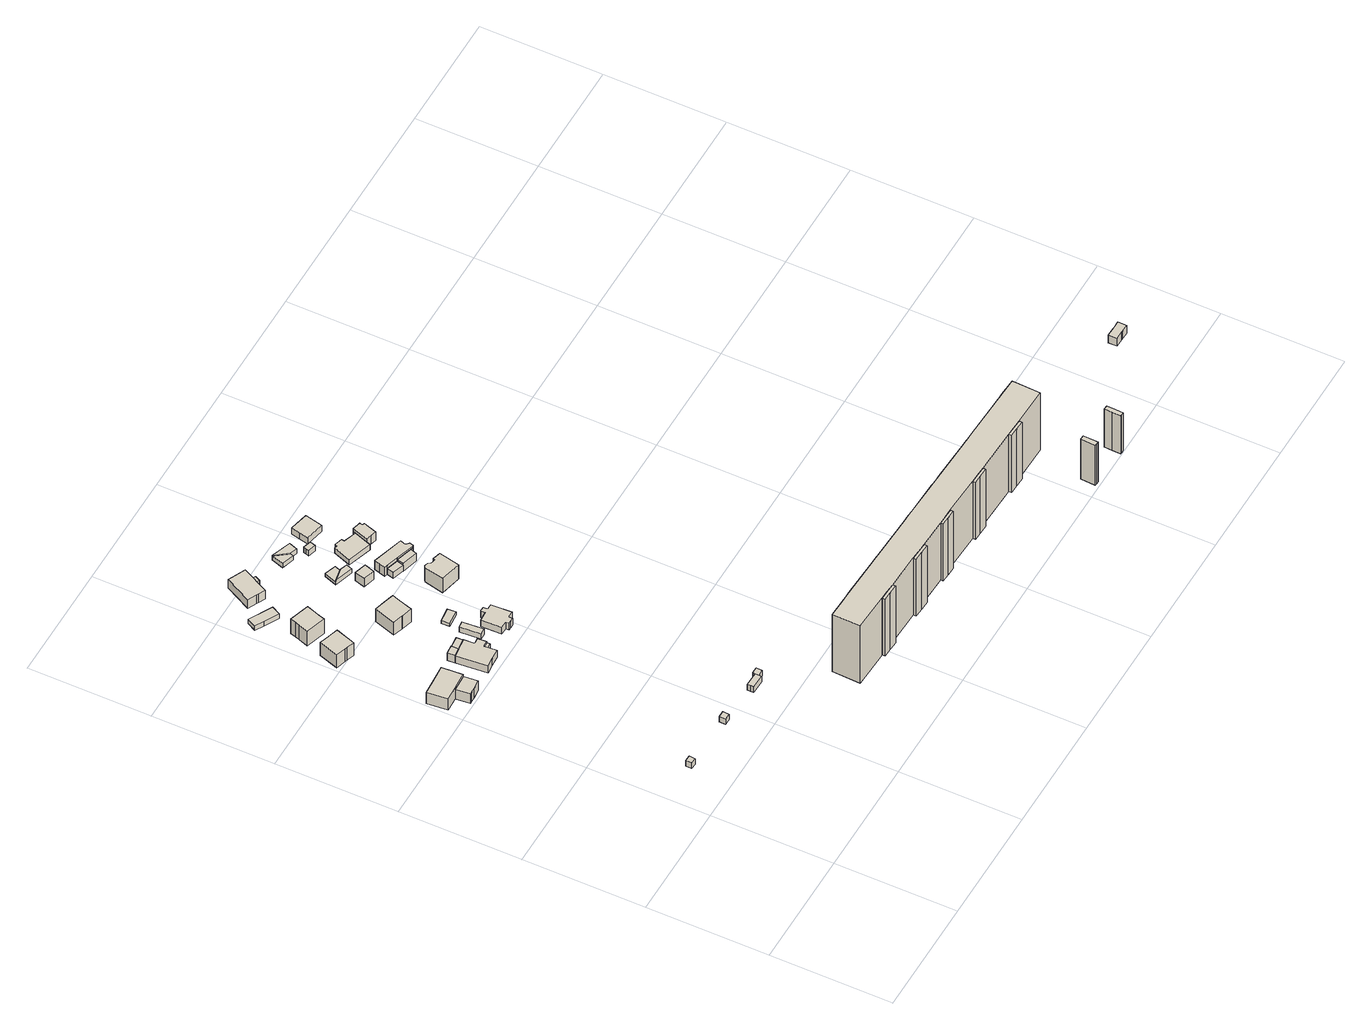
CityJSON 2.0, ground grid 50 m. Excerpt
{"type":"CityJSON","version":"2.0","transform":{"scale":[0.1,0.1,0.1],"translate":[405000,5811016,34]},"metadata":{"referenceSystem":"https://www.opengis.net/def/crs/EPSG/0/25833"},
"CityObjects":{
"building1":{"type":"Building","attributes":{"Gemeindeschluessel":"11000009","BezugspunktDach":"2200","function":"51009_1610","measuredHeight":3.03,"storeysAboveGround":0},"address":[{"country":"Germany","locality":"Berlin"}],"geometry":[{"type":"Solid","lod":"1","boundaries":[[[[0,1,2,3]],[[4,5,6,7]],[[4,7,3,2]],[[5,4,2,1]],[[6,5,1,0]],[[7,6,0,3]]]]}]},
"building2":{"type":"Building","attributes":{"Gemeindeschluessel":"11000009","function":"31001_1010"},"address":[{"country":"Germany","locality":"Berlin","thoroughfareNumber":"25","thoroughfareName":"Heimgartenstraße"}],"children":["building2-1","building2-2"]},
"building2-1":{"type":"BuildingPart","attributes":{"BezugspunktDach":"2200","measuredHeight":7.43,"storeysAboveGround":1},"parents":["building2"],"geometry":[{"type":"MultiSurface","lod":"1","boundaries":[[[8,9,10,11,12,13,14]],[[15,16,17,18,19,20,21]],[[15,21,14,13]],[[16,15,13,12]],[[17,16,12,11]],[[22,23,11,10]],[[24,22,18,10,9]],[[20,19,9,8]],[[21,20,8,14]],[[18,17,23,22]],[[19,25,18,22,24]]]}]},
"building2-2":{"type":"BuildingPart","attributes":{"BezugspunktDach":"2200","measuredHeight":7.64,"storeysAboveGround":1},"parents":["building2"],"geometry":[{"type":"MultiSurface","lod":"1","boundaries":[[[26,27,28,29,23,24]],[[17,30,31,32,33,19]],[[17,19,18,17,23]],[[30,17,23,29]],[[31,30,29,28]],[[32,31,28,27]],[[33,32,27,26]],[[19,33,26,24]],[[23,17,18,22]],[[24,22,18,19]]]}]},
"building3":{"type":"Building","attributes":{"Gemeindeschluessel":"11000009","BezugspunktDach":"2200","function":"51009_1610","measuredHeight":2.93,"storeysAboveGround":0},"address":[{"country":"Germany","locality":"Berlin"}],"geometry":[{"type":"Solid","lod":"1","boundaries":[[[[34,35,36,37]],[[38,39,40,41]],[[38,41,37,36]],[[39,38,36,35]],[[40,39,35,34]],[[41,40,34,37]]]]}]},
"building4":{"type":"Building","attributes":{"Gemeindeschluessel":"11000009","BezugspunktDach":"2200","function":"31001_1010","measuredHeight":8.31,"storeysAboveGround":1},"address":[{"country":"Germany","locality":"Berlin","thoroughfareNumber":"6","thoroughfareName":"Schmale Gasse"}],"geometry":[{"type":"Solid","lod":"1","boundaries":[[[[42,43,44,45,46,47,48,49]],[[50,51,52,53,54,55,56,57]],[[50,57,49,48]],[[51,50,48,47]],[[52,51,47,46]],[[53,52,46,45]],[[54,53,45,44]],[[55,54,44,43]],[[56,55,43,42]],[[57,56,42,49]]]]}]},
"building5":{"type":"Building","attributes":{"Gemeindeschluessel":"11000009","BezugspunktDach":"2200","function":"51009_1610","measuredHeight":4.41,"storeysAboveGround":0},"address":[{"country":"Germany","locality":"Berlin"}],"geometry":[{"type":"Solid","lod":"1","boundaries":[[[[58,59,60,61]],[[62,63,64,65]],[[62,65,61,60]],[[63,62,60,59]],[[64,63,59,58]],[[65,64,58,61]]]]}]},
"building6":{"type":"Building","attributes":{"Gemeindeschluessel":"11000009","BezugspunktDach":"2200","function":"31001_1010","measuredHeight":8.4,"storeysAboveGround":1},"address":[{"country":"Germany","locality":"Berlin","thoroughfareNumber":"6A","thoroughfareName":"Schmale Gasse"}],"geometry":[{"type":"Solid","lod":"1","boundaries":[[[[66,67,68,69,70,71,72,73]],[[74,75,76,77,78,79,80,81]],[[74,81,73,72]],[[75,74,72,71]],[[76,75,71,70]],[[77,76,70,69]],[[78,77,69,68]],[[79,78,68,67]],[[80,79,67,66]],[[81,80,66,73]]]]}]},
"building7":{"type":"Building","attributes":{"Gemeindeschluessel":"11000009","function":"31001_1010"},"address":[{"country":"Germany","locality":"Berlin","thoroughfareNumber":"26","thoroughfareName":"Heimgartenstraße"}],"children":["building7-1","building7-2"]},
"building7-1":{"type":"BuildingPart","attributes":{"BezugspunktDach":"2200","measuredHeight":4.48,"storeysAboveGround":1},"parents":["building7"],"geometry":[{"type":"MultiSurface","lod":"1","boundaries":[[[82,83,84,85,86,87,88,89,90,91,92,93]],[[63,94,95,96,97,98,99,100,101,102,103,64]],[[63,64,93,92]],[[104,105,63,92,91]],[[95,94,91,90],[95,106,104,94]],[[96,95,90,89]],[[97,96,89,88]],[[98,97,88,87]],[[99,98,87,86]],[[100,99,86,85]],[[101,100,85,84]],[[102,101,84,83]],[[103,102,83,82]],[[64,103,82,93]],[[94,63,105,104]],[[104,106,95,94]]]}]},
"building7-2":{"type":"BuildingPart","attributes":{"BezugspunktDach":"2200","measuredHeight":3.48,"storeysAboveGround":1},"parents":["building7"],"geometry":[{"type":"MultiSurface","lod":"1","boundaries":[[[105,106,107,108]],[[109,95,63,62]],[[109,62,108,107]],[[95,109,107,106]],[[95,94,63]],[[62,63,105,108]],[[63,94,104,105]],[[106,104,110,94,95]]]}]},
"building8":{"type":"Building","attributes":{"Gemeindeschluessel":"11000009","BezugspunktDach":"2200","function":"31001_2000","measuredHeight":2.29,"storeysAboveGround":1},"address":[{"country":"Germany","locality":"Berlin","thoroughfareNumber":"4 (1)","thoroughfareName":"Kleingartenstraße"}],"geometry":[{"type":"Solid","lod":"1","boundaries":[[[[111,112,113,114,115]],[[116,117,118,119,120]],[[116,120,115,114]],[[117,116,114,113]],[[118,117,113,112]],[[119,118,112,111]],[[120,119,111,115]]]]}]},
"building9":{"type":"Building","attributes":{"Gemeindeschluessel":"11000009","BezugspunktDach":"2200","function":"51009_1610","measuredHeight":2.79,"storeysAboveGround":0},"address":[{"country":"Germany","locality":"Berlin"}],"geometry":[{"type":"Solid","lod":"1","boundaries":[[[[121,122,123,124]],[[125,126,127,128]],[[125,128,124,123]],[[126,125,123,122]],[[127,126,122,121]],[[128,127,121,124]]]]}]},
"building10":{"type":"Building","attributes":{"Gemeindeschluessel":"11000009","BezugspunktDach":"2200","function":"31001_2520","measuredHeight":3.02,"storeysAboveGround":1},"address":[{"country":"Germany","locality":"Berlin","thoroughfareNumber":"56 (1)","thoroughfareName":"Müggelschlößchenweg"}],"geometry":[{"type":"Solid","lod":"1","boundaries":[[[[129,130,131,132,133,134]],[[135,136,137,138,139,140]],[[135,140,134,133]],[[136,135,133,132]],[[137,136,132,131]],[[138,137,131,130]],[[139,138,130,129]],[[140,139,129,134]]]]}]},
"building11":{"type":"Building","attributes":{"Gemeindeschluessel":"11000009","BezugspunktDach":"2200","function":"51009_1610","measuredHeight":3.01,"storeysAboveGround":0},"address":[{"country":"Germany","locality":"Berlin"}],"geometry":[{"type":"Solid","lod":"1","boundaries":[[[[141,142,143,131,130]],[[137,144,145,146,138]],[[137,138,130,131]],[[144,137,131,143]],[[145,144,143,142]],[[146,145,142,141]],[[138,146,141,130]]]]}]},
"building12":{"type":"Building","attributes":{"Gemeindeschluessel":"11000009","BezugspunktDach":"2200","function":"31001_2000","measuredHeight":2.77,"storeysAboveGround":1},"address":[{"country":"Germany","locality":"Berlin","thoroughfareNumber":"27 (1)","thoroughfareName":"Heimgartenstraße"}],"geometry":[{"type":"Solid","lod":"1","boundaries":[[[[147,148,149,150]],[[151,152,153,154]],[[151,154,150,149]],[[152,151,149,148]],[[153,152,148,147]],[[154,153,147,150]]]]}]},
"building13":{"type":"Building","attributes":{"Gemeindeschluessel":"11000009","BezugspunktDach":"2200","function":"31001_1010","measuredHeight":8.59,"storeysAboveGround":1},"address":[{"country":"Germany","locality":"Berlin","thoroughfareNumber":"11","thoroughfareName":"Schmale Gasse"}],"geometry":[{"type":"Solid","lod":"1","boundaries":[[[[155,156,157,158,159,160,161,162]],[[163,164,165,166,167,168,169,170]],[[163,170,162,161]],[[164,163,161,160]],[[165,164,160,159]],[[166,165,159,158]],[[167,166,158,157]],[[168,167,157,156]],[[169,168,156,155]],[[170,169,155,162]]]]}]},
"building14":{"type":"Building","attributes":{"Gemeindeschluessel":"11000009","BezugspunktDach":"2200","function":"31001_1010","measuredHeight":5.35,"storeysAboveGround":1},"address":[{"country":"Germany","locality":"Berlin","thoroughfareNumber":"4","thoroughfareName":"Kleingartenstraße"}],"geometry":[{"type":"Solid","lod":"1","boundaries":[[[[171,172,173,174,175,176]],[[177,178,179,180,181,182]],[[177,182,176,175]],[[178,177,175,174]],[[179,178,174,173]],[[180,179,173,172]],[[181,180,172,171]],[[182,181,171,176]]]]}]},
"building15":{"type":"Building","attributes":{"Gemeindeschluessel":"11000009","BezugspunktDach":"2200","function":"31001_2000","measuredHeight":1.64,"storeysAboveGround":1},"address":[{"country":"Germany","locality":"Berlin","thoroughfareNumber":"27 (2)","thoroughfareName":"Heimgartenstraße"}],"geometry":[{"type":"Solid","lod":"1","boundaries":[[[[183,184,185,186]],[[187,188,189,190]],[[187,190,186,185]],[[188,187,185,184]],[[189,188,184,183]],[[190,189,183,186]]]]}]},
"building16":{"type":"Building","attributes":{"Gemeindeschluessel":"11000009","BezugspunktDach":"2200","function":"31001_1010","measuredHeight":4.76,"storeysAboveGround":1},"address":[{"country":"Germany","locality":"Berlin","thoroughfareNumber":"27","thoroughfareName":"Heimgartenstraße"}],"geometry":[{"type":"Solid","lod":"1","boundaries":[[[[191,192,193,194,195,196,197,198,199,200,201,202,203,204]],[[205,206,207,208,209,210,211,212,213,214,215,216,217,218]],[[205,218,204,203]],[[206,205,203,202]],[[207,206,202,201]],[[208,207,201,200]],[[209,208,200,199]],[[210,209,199,198]],[[211,210,198,197]],[[212,211,197,196]],[[213,212,196,195]],[[214,213,195,194]],[[215,214,194,193]],[[216,215,193,192]],[[217,216,192,191]],[[218,217,191,204]]]]}]},
"building17":{"type":"Building","attributes":{"Gemeindeschluessel":"11000009","BezugspunktDach":"2200","function":"51009_1610","measuredHeight":3.16,"storeysAboveGround":0},"address":[{"country":"Germany","locality":"Berlin"}],"geometry":[{"type":"Solid","lod":"1","boundaries":[[[[219,220,221,222]],[[223,224,225,226]],[[223,226,222,221]],[[224,223,221,220]],[[225,224,220,219]],[[226,225,219,222]]]]}]},
"building18":{"type":"Building","attributes":{"Gemeindeschluessel":"11000009","BezugspunktDach":"2200","function":"51009_1610","measuredHeight":2.78,"storeysAboveGround":0},"address":[{"country":"Germany","locality":"Berlin"}],"geometry":[{"type":"Solid","lod":"1","boundaries":[[[[227,228,229,230,231,232,233]],[[234,235,236,237,238,239,240]],[[234,240,233,232]],[[235,234,232,231]],[[236,235,231,230]],[[237,236,230,229]],[[238,237,229,228]],[[239,238,228,227]],[[240,239,227,233]]]]}]},
"building19":{"type":"Building","attributes":{"Gemeindeschluessel":"11000009","BezugspunktDach":"2200","function":"31001_2000","measuredHeight":4.9,"storeysAboveGround":1},"address":[{"country":"Germany","locality":"Berlin","thoroughfareNumber":"2 (1)","thoroughfareName":"Dahlienstraße"}],"geometry":[{"type":"Solid","lod":"1","boundaries":[[[[241,242,243,244]],[[245,246,247,248]],[[245,248,244,243]],[[246,245,243,242]],[[247,246,242,241]],[[248,247,241,244]]]]}]},
"building20":{"type":"Building","attributes":{"Gemeindeschluessel":"11000009","function":"31001_2000"},"address":[{"country":"Germany","locality":"Berlin","thoroughfareNumber":"3 (1)","thoroughfareName":"Dahlienstraße"}],"children":["building20-1","building20-2"]},
"building20-1":{"type":"BuildingPart","attributes":{"BezugspunktDach":"2200","measuredHeight":2.29,"storeysAboveGround":1},"parents":["building20"],"geometry":[{"type":"MultiSurface","lod":"1","boundaries":[[[249,250,251,252]],[[253,254,255,256]],[[257,258,252,251]],[[254,253,251,250]],[[255,254,250,249]],[[256,255,249,252]],[[253,256,258,257]]]}]},
"building20-2":{"type":"BuildingPart","attributes":{"BezugspunktDach":"2200","measuredHeight":1.59,"storeysAboveGround":1},"parents":["building20"],"geometry":[{"type":"MultiSurface","lod":"1","boundaries":[[[257,259,260,258]],[[261,262,253,256]],[[261,256,258,260]],[[262,261,260,259]],[[253,262,259,257]],[[256,253,257,258,263]]]}]},
"building21":{"type":"Building","attributes":{"Gemeindeschluessel":"11000009","BezugspunktDach":"2200","function":"31001_1010","measuredHeight":7.55,"storeysAboveGround":1},"address":[{"country":"Germany","locality":"Berlin","thoroughfareNumber":"1","thoroughfareName":"Dahlienstraße"}],"geometry":[{"type":"Solid","lod":"1","boundaries":[[[[264,265,266,267,268,269,270,271,272]],[[273,274,275,276,277,278,279,280,281]],[[273,281,272,271]],[[274,273,271,270]],[[275,274,270,269]],[[276,275,269,268]],[[277,276,268,267]],[[278,277,267,266]],[[279,278,266,265]],[[280,279,265,264]],[[281,280,264,272]]]]}]},
"building22":{"type":"Building","attributes":{"Gemeindeschluessel":"11000009","function":"31001_2000"},"address":[{"country":"Germany","locality":"Berlin","thoroughfareNumber":"4 (1)","thoroughfareName":"Dahlienstraße"}],"children":["building22-1","building22-2"]},
"building22-1":{"type":"BuildingPart","attributes":{"BezugspunktDach":"2200","measuredHeight":2.53,"storeysAboveGround":1},"parents":["building22"],"geometry":[{"type":"MultiSurface","lod":"1","boundaries":[[[282,283,284,285]],[[286,287,288,289]],[[286,289,285,284]],[[287,286,284,283]],[[288,287,283,282]],[[289,290,291,282,285]],[[291,290,289,288]]]}]},
"building22-2":{"type":"BuildingPart","attributes":{"BezugspunktDach":"2200","measuredHeight":2.2,"storeysAboveGround":1},"parents":["building22"],"geometry":[{"type":"Solid","lod":"1","boundaries":[[[[292,291,290,293]],[[289,288,294,295]],[[289,295,293,290]],[[294,288,291,292]],[[295,294,292,293]],[[288,289,290,291]]]]}]},
"building23":{"type":"Building","attributes":{"Gemeindeschluessel":"11000009","BezugspunktDach":"2200","function":"51009_1610","measuredHeight":3.05,"storeysAboveGround":0},"address":[{"country":"Germany","locality":"Berlin"}],"geometry":[{"type":"Solid","lod":"1","boundaries":[[[[296,297,298,299]],[[300,301,302,303]],[[300,303,299,298]],[[301,300,298,297]],[[302,301,297,296]],[[303,302,296,299]]]]}]},
"building24":{"type":"Building","attributes":{"Gemeindeschluessel":"11000009","BezugspunktDach":"2200","function":"31001_2000","measuredHeight":3.16,"storeysAboveGround":1},"address":[{"country":"Germany","locality":"Berlin","thoroughfareNumber":"4 (2)","thoroughfareName":"Dahlienstraße"}],"geometry":[{"type":"Solid","lod":"1","boundaries":[[[[304,305,306,307,308]],[[309,310,311,312,313]],[[309,313,308,307]],[[310,309,307,306]],[[311,310,306,305]],[[312,311,305,304]],[[313,312,304,308]]]]}]},
"building25":{"type":"Building","attributes":{"Gemeindeschluessel":"11000009","function":"31001_1010"},"address":[{"country":"Germany","locality":"Berlin","thoroughfareNumber":"2","thoroughfareName":"Dahlienstraße"}],"children":["building25-1","building25-2"]},
"building25-1":{"type":"BuildingPart","attributes":{"BezugspunktDach":"2200","measuredHeight":5.47,"storeysAboveGround":1},"parents":["building25"],"geometry":[{"type":"MultiSurface","lod":"1","boundaries":[[[314,315,316,317,318,319,320,321,322,323,324]],[[325,326,327,328,329,330,331,332,333,334,335]],[[325,335,324,323]],[[326,325,323,322]],[[327,326,322,321]],[[328,327,321,320]],[[329,328,320,319]],[[330,329,319,318]],[[331,330,318,317]],[[332,331,317,316]],[[336,337,338,316,315]],[[334,333,315,314]],[[335,334,314,324]],[[333,332,338,337,336]]]}]},
"building25-2":{"type":"BuildingPart","attributes":{"BezugspunktDach":"2200","measuredHeight":4.13,"storeysAboveGround":1},"parents":["building25"],"geometry":[{"type":"Solid","lod":"1","boundaries":[[[[339,340,338,337,341]],[[333,332,342,343,344]],[[333,344,341,337]],[[342,332,338,340]],[[343,342,340,339]],[[344,343,339,341]],[[333,337,338,332]]]]}]},
"building26":{"type":"Building","attributes":{"Gemeindeschluessel":"11000009","function":"31001_1010"},"address":[{"country":"Germany","locality":"Berlin","thoroughfareNumber":"3","thoroughfareName":"Dahlienstraße"}],"children":["building26-1","building26-2"]},
"building26-1":{"type":"BuildingPart","attributes":{"BezugspunktDach":"2200","measuredHeight":4.29,"storeysAboveGround":1},"parents":["building26"],"geometry":[{"type":"MultiSurface","lod":"1","boundaries":[[[345,346,347,348,349,350,351,352,353,354,355,356]],[[357,358,359,360,361,362,363,364,365,366,367,368]],[[357,368,356,355]],[[358,357,355,354]],[[359,358,354,353]],[[360,359,353,352]],[[361,360,352,351]],[[362,361,351,350]],[[363,362,350,349]],[[364,363,349,348]],[[367,366,346,345]],[[368,367,345,356]],[[365,364,348,347]],[[366,369,365,347,346]]]}]},
"building26-2":{"type":"BuildingPart","attributes":{"BezugspunktDach":"2200","measuredHeight":5.1,"storeysAboveGround":1},"parents":["building26"],"geometry":[{"type":"MultiSurface","lod":"1","boundaries":[[[370,371,372,373,374,375,376,377]],[[364,378,379,380,381,382,383,366]],[[348,347,346,377,376]],[[378,364,376,375]],[[379,378,375,374]],[[380,379,374,373]],[[381,380,373,372]],[[382,381,372,371]],[[383,382,371,370]],[[366,383,370,377]],[[364,365,347,348]],[[365,366,346,347]]]}]},
"building27":{"type":"Building","attributes":{"Gemeindeschluessel":"11000009","BezugspunktDach":"2200","function":"31001_1010","measuredHeight":4.11,"storeysAboveGround":1},"address":[{"country":"Germany","locality":"Berlin","thoroughfareNumber":"4","thoroughfareName":"Dahlienstraße"}],"geometry":[{"type":"Solid","lod":"1","boundaries":[[[[384,385,386,387,388,389]],[[390,391,392,393,394,395]],[[390,395,389,388]],[[391,390,388,387]],[[392,391,387,386]],[[393,392,386,385]],[[394,393,385,384]],[[395,394,384,389]]]]}]},
"building28":{"type":"Building","attributes":{"Gemeindeschluessel":"11000009","BezugspunktDach":"2200","function":"51009_1610","measuredHeight":2.8,"storeysAboveGround":0},"address":[{"country":"Germany","locality":"Berlin"}],"geometry":[{"type":"Solid","lod":"1","boundaries":[[[[396,397,398,399,400,401,402]],[[403,404,405,406,407,408,409]],[[403,409,402,401]],[[404,403,401,400]],[[405,404,400,399]],[[406,405,399,398]],[[407,406,398,397]],[[408,407,397,396]],[[409,408,396,402]]]]}]},
"building29":{"type":"Building","attributes":{"Gemeindeschluessel":"11000009","BezugspunktDach":"2200","function":"51009_1610","measuredHeight":2.96,"storeysAboveGround":0},"address":[{"country":"Germany","locality":"Berlin"}],"geometry":[{"type":"Solid","lod":"1","boundaries":[[[[410,411,412,413,414,415,416]],[[417,418,419,420,421,422,423]],[[417,423,416,415]],[[418,417,415,414]],[[419,418,414,413]],[[420,419,413,412]],[[421,420,412,411]],[[422,421,411,410]],[[423,422,410,416]]]]}]},
"building30":{"type":"Building","attributes":{"Gemeindeschluessel":"11000009","function":"31001_1010"},"address":[{"country":"Germany","locality":"Berlin","thoroughfareNumber":"25, 27, 29, 31, 33, 35","thoroughfareName":"Alfred-Randt-Straße"}],"children":["building30-1","building30-2","building30-3","building30-4","building30-5","building30-6","building30-7","building30-8","building30-9","building30-10","building30-11","building30-12"]},
"building30-1":{"type":"BuildingPart","attributes":{"BezugspunktDach":"2200","measuredHeight":30.38,"storeysAboveGround":1},"parents":["building30"],"geometry":[{"type":"Solid","lod":"1","boundaries":[[[[424,425,426,427,428,429]],[[430,431,432,433,434,435]],[[432,431,427,426]],[[433,432,426,425]],[[434,433,425,424]],[[435,434,424,429]],[[435,429,428,430]],[[430,428,427,431]]]]}]},
"building30-2":{"type":"BuildingPart","attributes":{"BezugspunktDach":"2200","measuredHeight":30.52,"storeysAboveGround":1},"parents":["building30"],"geometry":[{"type":"MultiSurface","lod":"1","boundaries":[[[436,437,438,439,440,441,442,443,444,445,446,447,429,428,427,448,449,450,451,452,453,454,455,456,457,458,459,460,461,462,463,464,465,466,467,468,469,470,471,472,473,474,475]],[[476,477,478,479,480,481,482,483,484,485,486,487,488,489,490,491,492,493,494,495,496,497,498,499,500,501,502,503,504,505,506,507,508,509,510,511,512,513,514,515,516,517,518]],[[476,518,475,474]],[[477,476,474,473]],[[478,477,473,472]],[[479,478,239,238,228,227,472,471]],[[480,479,471,470]],[[481,480,470,469]],[[482,481,469,468]],[[397,396,408,407,483,482,468,467]],[[484,483,467,466]],[[485,484,466,465]],[[486,485,465,464]],[[519,411,410,464,463]],[[487,486,520,422,421]],[[488,487,463,462]],[[489,488,462,461]],[[490,489,461,460]],[[491,490,521,522,523,524,525,460,459]],[[492,491,459,458]],[[493,492,458,457]],[[494,493,457,456]],[[495,494,526,527,528,529,456,455]],[[496,495,455,454]],[[497,496,454,453]],[[498,497,453,452]],[[499,498,499,530,531,452,451]],[[500,499,451,450]],[[501,500,450,449]],[[502,501,449,448]],[[503,502,448,427]],[[504,503,431,430,532]],[[505,504,428,430,435]],[[506,505,429,447]],[[506,447,506,507]],[[509,508,445,444]],[[510,509,533,534]],[[511,510,534,535]],[[512,511,442,441]],[[513,512,441,536,537]],[[514,513,537,538]],[[515,514,439,438]],[[516,515,438,539,540]],[[517,516,540,541,436]],[[518,517,436,475]],[[227,228,238,239]],[[407,408,396,397]],[[421,422,520,410,411,519]],[[525,524,523,522,521]],[[529,528,527,526]],[[532,430,431,427,428]],[[435,430,428,429,542]],[[507,506,447,446]],[[508,507,446,445]],[[534,533,444,443]],[[535,534,443,442]],[[537,536,441,440]],[[538,537,440,439]],[[540,539,438,437]],[[437,436,541,540]]]}]},
"building30-3":{"type":"BuildingPart","attributes":{"BezugspunktDach":"2200","measuredHeight":30.47,"storeysAboveGround":1},"parents":["building30"],"geometry":[{"type":"Solid","lod":"1","boundaries":[[[[543,544,545,447,446,445]],[[507,506,546,547,548,508]],[[546,506,447,545]],[[547,546,545,544]],[[548,547,544,543]],[[508,548,543,445]],[[507,508,445,446]],[[506,507,446,447]]]]}]},
"building30-4":{"type":"BuildingPart","attributes":{"BezugspunktDach":"2200","measuredHeight":30.41,"storeysAboveGround":1},"parents":["building30"],"geometry":[{"type":"Solid","lod":"1","boundaries":[[[[549,550,551,444,443,442]],[[534,533,552,553,554,535]],[[552,533,444,551]],[[553,552,551,550]],[[554,553,550,549]],[[535,554,549,442]],[[534,535,442,443]],[[533,534,443,444]]]]}]},
"building30-5":{"type":"BuildingPart","attributes":{"BezugspunktDach":"2200","measuredHeight":30.42,"storeysAboveGround":1},"parents":["building30"],"geometry":[{"type":"Solid","lod":"1","boundaries":[[[[555,556,557,441,440,439]],[[537,536,558,559,560,538]],[[558,536,441,557]],[[559,558,557,556]],[[560,559,556,555]],[[538,560,555,439]],[[538,439,440,537]],[[537,440,441,536]]]]}]},
"building30-6":{"type":"BuildingPart","attributes":{"BezugspunktDach":"2200","measuredHeight":30.32,"storeysAboveGround":1},"parents":["building30"],"geometry":[{"type":"Solid","lod":"1","boundaries":[[[[561,562,563,438,437,436]],[[540,539,564,565,566,541]],[[564,539,438,563]],[[565,564,563,562]],[[566,565,562,561]],[[541,566,561,436]],[[541,436,437,540]],[[539,540,437,438]]]]}]},
"building30-7":{"type":"BuildingPart","attributes":{"BezugspunktDach":"2200","measuredHeight":3.06,"storeysAboveGround":1},"parents":["building30"],"geometry":[{"type":"Solid","lod":"1","boundaries":[[[[530,567,568,531]],[[569,570,499,498]],[[569,498,531,568]],[[570,569,568,567]],[[499,570,567,530]],[[498,499,530,531]]]]}]},
"building30-8":{"type":"BuildingPart","attributes":{"BezugspunktDach":"2200","measuredHeight":2.82,"storeysAboveGround":1},"parents":["building30"],"geometry":[{"type":"Solid","lod":"1","boundaries":[[[[528,571,572,529]],[[573,574,527,526]],[[573,526,529,572]],[[574,573,572,571]],[[527,574,571,528]],[[527,528,529,526]]]]}]},
"building30-9":{"type":"BuildingPart","attributes":{"BezugspunktDach":"2200","measuredHeight":2.8,"storeysAboveGround":1},"parents":["building30"],"geometry":[{"type":"Solid","lod":"1","boundaries":[[[[397,575,576,396]],[[577,578,407,408]],[[577,408,396,576]],[[578,577,576,575]],[[407,578,575,397]],[[408,407,397,396]]]]}]},
"building30-10":{"type":"BuildingPart","attributes":{"BezugspunktDach":"2200","measuredHeight":2.78,"storeysAboveGround":1},"parents":["building30"],"geometry":[{"type":"Solid","lod":"1","boundaries":[[[[228,579,580,227]],[[581,582,238,239]],[[581,239,227,580]],[[582,581,580,579]],[[238,582,579,228]],[[239,238,228,227]]]]}]},
"building30-11":{"type":"BuildingPart","attributes":{"BezugspunktDach":"2200","measuredHeight":2.74,"storeysAboveGround":1},"parents":["building30"],"geometry":[{"type":"Solid","lod":"1","boundaries":[[[[524,583,584,525]],[[585,586,523,522]],[[585,522,525,584]],[[586,585,584,583]],[[523,586,583,524]],[[523,524,525,522]]]]}]},
"building30-12":{"type":"BuildingPart","attributes":{"BezugspunktDach":"2200","measuredHeight":2.93,"storeysAboveGround":1},"parents":["building30"],"geometry":[{"type":"Solid","lod":"1","boundaries":[[[[411,587,588,410]],[[589,590,421,422]],[[589,422,410,588]],[[590,589,588,587]],[[421,590,587,411]],[[421,411,410,422]]]]}]},
"building31":{"type":"Building","attributes":{"Gemeindeschluessel":"11000009","BezugspunktDach":"2200","function":"51009_1610","measuredHeight":2.75,"storeysAboveGround":0},"address":[{"country":"Germany","locality":"Berlin"}],"geometry":[{"type":"Solid","lod":"1","boundaries":[[[[525,524,591,592,593,594,595]],[[596,597,598,599,523,522,600]],[[596,600,595,594]],[[597,596,594,593]],[[598,597,593,592]],[[599,598,592,591]],[[523,599,591,524]],[[522,523,524,525]],[[600,522,525,595]]]]}]},
"building32":{"type":"Building","attributes":{"Gemeindeschluessel":"11000009","BezugspunktDach":"2200","function":"51009_1610","measuredHeight":2.89,"storeysAboveGround":0},"address":[{"country":"Germany","locality":"Berlin"}],"geometry":[{"type":"Solid","lod":"1","boundaries":[[[[529,528,601,602,603,604,605]],[[606,607,608,609,610,611,612]],[[606,612,605,604]],[[607,606,604,603]],[[608,607,603,602]],[[609,608,602,601]],[[610,609,601,528]],[[611,610,528,529]],[[612,611,529,605]]]]}]},
"building33":{"type":"Building","attributes":{"Gemeindeschluessel":"11000009","BezugspunktDach":"2200","function":"51009_1610","measuredHeight":21.45,"storeysAboveGround":0},"address":[{"country":"Germany","locality":"Berlin"}],"geometry":[{"type":"Solid","lod":"1","boundaries":[[[[613,614,615,616,617]],[[618,619,620,621,622]],[[618,622,617,616]],[[619,618,616,615]],[[620,619,615,614]],[[621,620,614,613]],[[622,621,613,617]]]]}]},
"building34":{"type":"Building","attributes":{"Gemeindeschluessel":"11000009","BezugspunktDach":"2200","function":"51009_1610","measuredHeight":3.13,"storeysAboveGround":0},"address":[{"country":"Germany","locality":"Berlin"}],"geometry":[{"type":"Solid","lod":"1","boundaries":[[[[531,530,623,624,625,626,627]],[[628,629,630,500,499,498,497]],[[628,497,627,626]],[[629,628,626,625]],[[630,629,625,624]],[[500,630,624,623]],[[499,500,623,530]],[[498,499,530,531]],[[497,498,531,627]]]]}]},
"building35":{"type":"Building","attributes":{"Gemeindeschluessel":"11000009","BezugspunktDach":"2200","function":"51009_1610","measuredHeight":20.72,"storeysAboveGround":0},"address":[{"country":"Germany","locality":"Berlin"}],"geometry":[{"type":"Solid","lod":"1","boundaries":[[[[631,632,633,634,635,636,637]],[[638,639,640,641,642,643,644]],[[638,644,637,636]],[[639,638,636,635]],[[640,639,635,634]],[[641,640,634,633]],[[642,641,633,632]],[[643,642,632,631]],[[644,643,631,637]]]]}]},
"building36":{"type":"Building","attributes":{"Gemeindeschluessel":"11000009","BezugspunktDach":"2200","function":"31001_2000","measuredHeight":5.07,"storeysAboveGround":1},"address":[{"country":"Germany","locality":"Berlin","thoroughfareNumber":"60","thoroughfareName":"Alfred-Randt-Straße"}],"geometry":[{"type":"Solid","lod":"1","boundaries":[[[[645,646,647,648,649,650,651,652]],[[653,654,655,656,657,658,659,660]],[[653,660,652,651]],[[654,653,651,650]],[[655,654,650,649]],[[656,655,649,648]],[[657,656,648,647]],[[658,657,647,646]],[[659,658,646,645]],[[660,659,645,652]]]]}]}
},
"vertices":[
[191,660,46],[193,685,46],[168,686,46],[167,661,46],[168,686,16],[193,685,16],[191,660,16],[167,661,16],
[16,1567,72],[76,1571,72],[81,1571,72],[146,1574,72],[140,1661,72],[74,1656,72],[8,1652,72],[74,1656,13],[140,1661,13],[146,1574,13],[81,1571,13],[76,1571,13],[16,1567,13],[8,1652,13],[81,1571,63],[146,1574,63],[76,1571,63],[79,1571,13],
[82,1511,63],[92,1512,63],[112,1513,63],[151,1516,63],[151,1516,13],[112,1513,13],[92,1512,13],[82,1511,13],
[439,652,45],[440,678,45],[414,678,45],[413,653,45],[414,678,16],[440,678,16],[439,652,16],[413,653,16],
[53,2003,82],[63,2000,82],[93,1990,82],[119,2071,82],[89,2081,82],[78,2084,82],[38,2097,82],[12,2016,82],[38,2097,14],[78,2084,14],[89,2081,14],[119,2071,14],[93,1990,14],[63,2000,14],[53,2003,14],[12,2016,14],
[231,1652,51],[266,1656,51],[265,1686,51],[229,1683,51],[265,1686,12],[266,1656,12],[231,1652,12],[229,1683,12],
[139,2133,90],[146,2157,90],[152,2174,90],[165,2214,90],[83,2240,90],[76,2216,90],[70,2199,90],[57,2159,90],[70,2199,14],[76,2216,14],[83,2240,14],[165,2214,14],[152,2174,14],[146,2157,14],[139,2133,14],[57,2159,14],
[242,1524,49],[283,1528,49],[325,1531,49],[322,1567,49],[320,1582,49],[345,1584,49],[342,1620,49],[318,1618,49],[315,1662,49],[273,1657,49],[266,1656,49],[231,1652,49],[273,1657,12],[315,1662,12],[318,1618,12],[342,1620,12],[345,1584,12],[320,1582,12],[322,1567,12],[325,1531,12],[283,1528,12],[242,1524,12],[273,1657,47],[266,1656,47],[315,1662,47],
[313,1690,47],[265,1686,47],[313,1690,12],[273,1657,28],
[73,2341,35],[130,2310,35],[149,2347,35],[56,2398,35],[39,2361,35],[56,2398,12],[149,2347,12],[130,2310,12],[73,2341,12],[39,2361,12],
[322,1567,43],[346,1569,43],[345,1584,43],[320,1582,43],[345,1584,15],[346,1569,15],[322,1567,15],[320,1582,15],
[653,632,47],[654,643,47],[654,659,47],[596,661,47],[596,646,47],[595,634,47],[596,646,17],[596,661,17],[654,659,17],[654,643,17],[653,632,17],[595,634,17],
[680,643,47],[681,669,47],[655,670,47],[655,670,17],[681,669,17],[680,643,17],
[378,1623,38],[404,1624,38],[397,1711,38],[371,1709,38],[397,1711,10],[404,1624,10],[378,1623,10],[371,1709,10],
[291,1896,79],[292,1896,79],[335,1883,79],[353,1942,79],[363,1972,79],[320,1985,79],[277,1997,79],[249,1909,79],[277,1997,11],[320,1985,11],[363,1972,11],[353,1942,11],[335,1883,11],[292,1896,11],[291,1896,11],[249,1909,11],
[156,2415,57],[165,2411,57],[191,2398,57],[246,2508,57],[175,2541,57],[121,2433,57],[175,2541,12],[246,2508,12],[191,2398,12],[165,2411,12],[156,2415,12],[121,2433,12],
[379,1750,28],[439,1755,28],[436,1790,28],[376,1784,28],[436,1790,12],[439,1755,12],[379,1750,12],[376,1784,12],
[433,1568,46],[462,1568,46],[464,1554,46],[475,1554,46],[490,1554,46],[490,1570,46],[516,1570,46],[512,1655,46],[489,1655,46],[488,1673,46],[471,1673,46],[470,1673,46],[470,1654,46],[431,1652,46],[470,1654,11],[470,1673,11],[471,1673,11],[488,1673,11],[489,1655,11],[512,1655,11],[516,1570,11],[490,1570,11],[490,1554,11],[475,1554,11],[464,1554,11],[462,1568,11],[433,1568,11],[431,1652,11],
[233,2444,45],[244,2466,45],[229,2474,45],[218,2451,45],[229,2474,14],[244,2466,14],[233,2444,14],[218,2451,14],
[896,429,48],[914,429,48],[938,428,48],[939,471,48],[915,472,48],[892,472,48],[890,429,48],[892,472,20],[915,472,20],[939,471,20],[938,428,20],[914,429,20],[896,429,20],[890,429,20],
[454,2098,55],[467,2139,55],[419,2153,55],[407,2112,55],[419,2153,11],[467,2139,11],[454,2098,11],[407,2112,11],
[446,2182,33],[454,2207,33],[425,2217,33],[369,2206,33],[425,2217,10],[454,2207,10],[446,2182,10],[369,2206,10],[425,2217,26],[369,2206,26],
[434,2243,26],[388,2259,26],[388,2259,10],[434,2243,10],[369,2206,12],
[597,1829,87],[616,1914,87],[582,1923,87],[580,1915,87],[557,1921,87],[552,1931,87],[538,1934,87],[529,1928,87],[511,1849,87],[529,1928,12],[538,1934,12],[552,1931,12],[557,1921,12],[580,1915,12],[582,1923,12],[616,1914,12],[597,1829,12],[511,1849,12],
[408,2409,38],[436,2400,38],[448,2435,38],[368,2463,38],[448,2435,13],[436,2400,13],[408,2409,13],[368,2463,13],[368,2463,35],[408,2409,35],
[403,2396,35],[352,2413,35],[403,2396,13],[352,2413,13],
[540,2023,41],[548,2051,41],[500,2066,41],[492,2038,41],[500,2066,10],[548,2051,10],[540,2023,10],[492,2038,10],
[478,2347,41],[486,2370,41],[454,2380,41],[450,2369,41],[447,2357,41],[450,2369,12],[454,2380,12],[486,2370,12],[478,2347,12],[447,2357,12],
[500,2066,57],[548,2051,57],[625,2028,57],[629,2028,57],[633,2045,57],[623,2055,57],[621,2057,57],[628,2080,57],[501,2117,57],[494,2093,57],[487,2070,57],[494,2093,9],[501,2117,9],[628,2080,9],[621,2057,9],[623,2055,9],[633,2045,9],[629,2028,9],[625,2028,9],[548,2051,9],[500,2066,9],[487,2070,9],[548,2051,42],[548,2051,50],[625,2028,50],
[606,2005,50],[612,2026,50],[540,2023,50],[612,2026,9],[606,2005,9],[540,2023,9],
[576,2176,38],[581,2193,38],[588,2212,38],[604,2258,38],[603,2259,38],[600,2249,38],[548,2266,38],[551,2278,38],[519,2288,38],[515,2278,38],[503,2281,38],[477,2208,38],[503,2281,11],[515,2278,11],[519,2288,11],[551,2278,11],[548,2266,11],[600,2249,11],[603,2259,11],[604,2258,11],[588,2212,11],[581,2193,11],[576,2176,11],[477,2208,11],[585,2202,11],
[603,2186,56],[625,2179,56],[643,2234,56],[634,2237,56],[637,2249,56],[625,2252,56],[604,2258,56],[581,2193,56],[625,2252,11],[637,2249,11],[634,2237,11],[643,2234,11],[625,2179,11],[603,2186,11],
[573,2370,45],[581,2406,45],[589,2442,45],[512,2460,45],[504,2423,45],[496,2387,45],[504,2423,12],[512,2460,12],[589,2442,12],[581,2406,12],[573,2370,12],[496,2387,12],
[1122,421,48],[1141,420,48],[1166,419,48],[1167,461,48],[1142,462,48],[1118,462,48],[1116,421,48],[1118,462,20],[1142,462,20],[1167,461,20],[1166,419,20],[1141,420,20],[1122,421,20],[1116,421,20],
[1347,412,48],[1366,412,48],[1391,411,48],[1393,452,48],[1367,453,48],[1343,453,48],[1341,412,48],[1343,453,18],[1367,453,18],[1393,452,18],[1391,411,18],[1366,412,18],[1347,412,18],[1341,412,18],
[1881,262,321],[1918,260,321],[1956,259,321],[1956,271,321],[1918,273,321],[1881,275,321],[1918,273,17],[1956,271,17],[1956,259,17],[1918,260,17],[1881,262,17],[1881,275,17],
[970,310,321],[1005,309,321],[1044,307,321],[1193,301,321],[1231,299,321],[1269,297,321],[1389,293,321],[1423,292,321],[1460,290,321],[1621,284,321],[1654,283,321],[1695,281,321],[2112,267,321],[2116,383,321],[2043,386,321],[2018,387,321],[2000,388,321],[1994,388,321],[1814,395,321],[1790,395,321],[1771,396,321],[1765,396,321],[1587,403,321],[1563,404,321],[1542,405,321],[1537,405,321],[1391,411,321],[1366,412,321],[1347,412,321],[1341,412,321],[1166,419,321],[1141,420,321],[1122,421,321],[1116,421,321],[938,428,321],[914,429,321],[896,429,321],[890,429,321],[817,432,321],[813,317,321],[817,432,16],[890,429,16],[896,429,16],[914,429,16],[938,428,16],[1116,421,16],[1122,421,16],[1141,420,16],[1166,419,16],[1341,412,16],[1347,412,16],[1366,412,16],[1391,411,16],[1537,405,16],[1542,405,16],[1563,404,16],[1587,403,16],[1765,396,16],[1771,396,16],[1790,395,16],[1814,395,16],[1994,388,16],[2000,388,16],[2018,387,16],[2043,386,16],[2116,383,16],[2112,267,16],[1956,271,16],[1918,273,16],[1881,275,16],[1695,281,16],[1654,283,16],[1621,284,16],[1460,290,16],[1423,292,16],[1389,293,16],[1269,297,16],[1231,299,16],[1193,301,16],[1044,307,16],[1005,309,16],[970,310,16],[813,317,16],[1366,412,38],[1347,412,38],[1542,405,41],[1542,405,20],[1563,404,20],[1563,404,48],[1542,405,48],[1771,396,19],[1790,395,19],[1790,395,47],[1771,396,47],[2018,387,47],[2000,388,47],[1918,273,169],[1460,290,17],[1423,292,17],[1389,293,17],[1269,297,17],[1231,299,17],[1193,301,17],[1044,307,18],[1005,309,18],[970,310,18],[1881,275,169],
[1621,272,321],[1654,271,321],[1694,269,321],[1694,269,16],[1654,271,16],[1621,272,16],
[1389,282,321],[1422,280,321],[1460,278,321],[1460,278,17],[1422,280,17],[1389,282,17],
[1193,288,321],[1231,286,321],[1269,284,321],[1269,284,17],[1231,286,17],[1193,288,17],
[970,297,321],[1005,296,321],[1043,294,321],[1043,294,18],[1005,296,18],[970,297,18],
[2018,419,47],[2001,420,47],[2001,420,16],[2018,419,16],
[1792,429,47],[1774,431,47],[1774,431,19],[1792,429,19],
[1142,454,48],[1123,455,48],[1123,455,20],[1142,454,20],
[915,463,48],[897,464,48],[897,464,20],[915,463,20],
[1563,439,48],[1544,440,48],[1544,440,20],[1563,439,20],
[1367,446,48],[1348,446,48],[1348,446,18],[1367,446,18],
[1587,403,48],[1588,448,48],[1564,449,48],[1539,449,48],[1537,405,48],[1539,449,20],[1564,449,20],[1588,448,20],[1587,403,20],[1537,405,20],
[1814,395,47],[1816,436,47],[1793,437,47],[1768,438,47],[1765,396,47],[1768,438,18],[1793,437,18],[1816,436,18],[1814,395,18],[1790,395,18],[1771,396,18],[1765,396,18],
[2060,12,229],[2071,12,229],[2073,73,229],[2056,74,229],[2053,13,229],[2056,74,15],[2073,73,15],[2071,12,15],[2060,12,15],[2053,13,15],
[2043,386,47],[2045,427,47],[2019,428,47],[1996,428,47],[1994,388,47],[1996,428,16],[2019,428,16],[2045,427,16],
[2236,3,217],[2248,2,217],[2249,36,217],[2250,70,217],[2232,71,217],[2231,38,217],[2230,4,217],[2231,38,15],[2232,71,15],[2250,70,15],[2249,36,15],[2248,2,15],[2236,3,15],[2230,4,15],
[2720,255,58],[2727,254,58],[2756,254,58],[2756,290,58],[2727,290,58],[2721,290,58],[2685,291,58],[2685,255,58],[2685,291,16],[2721,290,16],[2727,290,16],[2756,290,16],[2756,254,16],[2727,254,16],[2720,255,16],[2685,255,16]
]}
